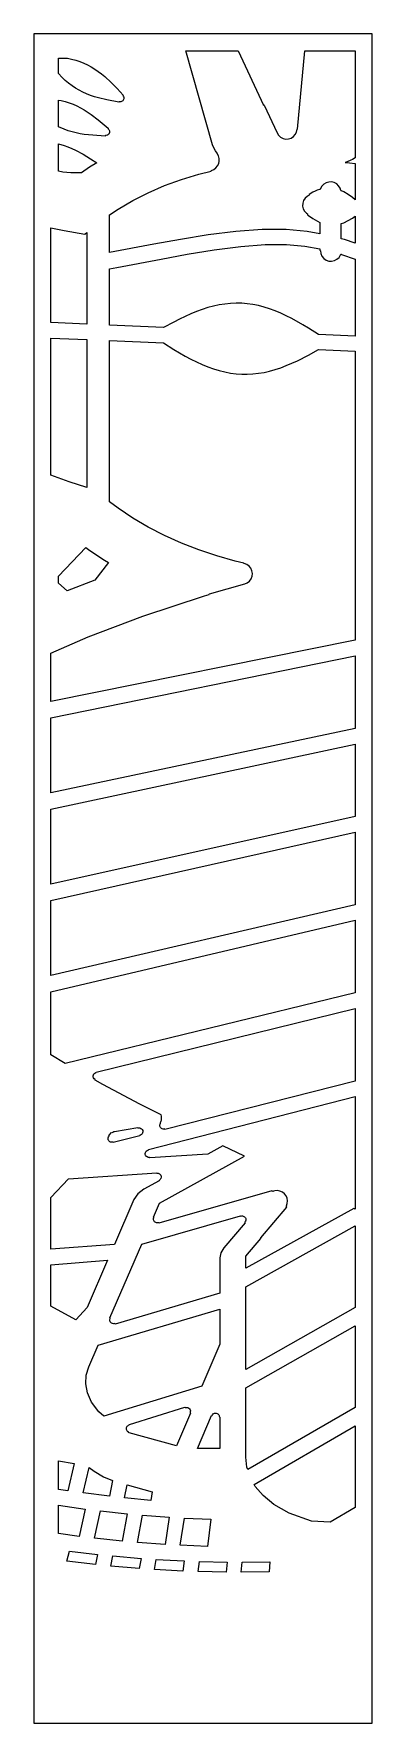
# Model space of a CAD drawing. Extents: x 0 to 400, y 0 to 2000.
import ezdxf

# ---------------------------------------------------------------- set-up
doc = ezdxf.new("R2010")
doc.units = 0
doc.layers.add('CUT', color=1, linetype='CONTINUOUS')
doc.layers.add('OUTLINE', color=7, linetype='CONTINUOUS')

msp = doc.modelspace()

# ---------------------------------------------------------------- linework, layer by layer
at = {"layer": 'CUT'}
for points in [[(324.71, 1784.89), (329.93, 1781.25), (332.54, 1779.64), (338.17, 1776.77), (338.17, 1763.29), (323.23, 1765.96), (298.31, 1768.36), (270.03, 1768.38), (238.82, 1765.96), (206.13, 1761.8), (173.31, 1756.58), (141.88, 1750.93), (89.34, 1741.02), (89.34, 1785.54), (99.55, 1792.44), (116.92, 1802.61), (135.25, 1811.88), (154.46, 1820.21), (174.44, 1827.57), (195.12, 1833.93), (209.51, 1837.55), (209.55, 1837.95), (209.87, 1838.25), (212.81, 1839.39), (215.32, 1841.18), (217.3, 1843.53), (218.65, 1846.31), (219.28, 1849.32), (219.13, 1852.39), (218.25, 1855.33), (216.56, 1858.21), (216.65, 1858.64), (216.79, 1858.78), (214.66, 1861.47), (212.62, 1865.03), (211.25, 1868.69), (179.88, 1980), (241.39, 1980), (271.5, 1915.68), (271.72, 1915.74), (271.95, 1915.7), (272.29, 1915.39), (287.67, 1882.56), (289.42, 1879.81), (291.8, 1877.63), (294.67, 1876.14), (297.81, 1875.43), (301.04, 1875.57), (304.12, 1876.53), (306.84, 1878.25), (309.04, 1880.63), (310.54, 1883.49), (311.35, 1886.9), (311.51, 1887.06), (311.9, 1887.15), (320.52, 1980), (380, 1980), (380, 1853.33), (376.79, 1851.29), (374.8, 1850.27), (370.51, 1848.52), (368, 1847.75), (373.37, 1847.28), (380, 1846.38), (380, 1803.57), (376.67, 1806.18), (371.5, 1809.82), (366.32, 1812.87), (363.62, 1814.16), (363.28, 1814.07), (362.85, 1814.29), (362.01, 1817.13), (360.35, 1819.93), (358.03, 1822.2), (355.2, 1823.79), (352.04, 1824.58), (348.79, 1824.53), (345.67, 1823.64), (342.88, 1821.96), (340.63, 1819.62), (339.04, 1816.73), (338.6, 1815.73), (338.18, 1815.55), (337.75, 1815.73), (335.14, 1814.81), (332.54, 1813.68), (329.93, 1812.39), (325.62, 1809.91), (325.69, 1809.47), (325.43, 1809.1), (323.07, 1807.53), (320.6, 1805.3), (318.82, 1802.53), (317.84, 1799.4), (317.71, 1796.11), (318.46, 1792.9), (320.01, 1790), (322.31, 1787.59), (323.47, 1786.66), (323.69, 1786.25), (323.56, 1785.81)], [(49.28, 1935.66), (45.13, 1938.43), (41.1, 1941.46), (37.18, 1944.75), (33.39, 1948.3), (29, 1952.89), (29, 1971), (39.82, 1971), (44.66, 1969.94), (49.6, 1968.6), (54.39, 1967.02), (59.04, 1965.19), (63.55, 1963.11), (67.91, 1960.79), (72.13, 1958.23), (76.22, 1955.45), (80.17, 1952.45), (84.02, 1949.26), (91.43, 1942.4), (98.57, 1935.05), (105.51, 1927.52), (105.32, 1927.14), (105.34, 1926.91), (106.11, 1925.72), (106.5, 1924.51), (106.56, 1923.67), (106.45, 1922.82), (106.19, 1922.02), (105.78, 1921.28), (105.23, 1920.63), (104.57, 1920.1), (103.82, 1919.7), (103.01, 1919.47), (102.17, 1919.38), (101.08, 1919.45), (100.87, 1919.36), (100.63, 1918.98), (86.21, 1921.75), (76.47, 1924.11), (71.71, 1925.51), (67.02, 1927.1), (62.43, 1928.88), (57.94, 1930.9), (53.55, 1933.15)], [(37.02, 1919.75), (41.74, 1918.27), (46.34, 1916.53), (50.84, 1914.53), (55.24, 1912.28), (59.54, 1909.81), (67.89, 1904.27), (75.99, 1898.09), (87.81, 1888.16), (87.7, 1887.97), (87.72, 1887.52), (88.48, 1886.69), (88.96, 1885.94), (89.28, 1885.13), (89.43, 1884.27), (89.33, 1882.96), (89.04, 1882.12), (88.59, 1881.36), (87.68, 1880.43), (86.92, 1879.97), (85.66, 1879.59), (84.55, 1879.52), (84.22, 1879.21), (84.17, 1878.99), (69.56, 1879.84), (59.66, 1880.91), (54.77, 1881.67), (49.95, 1882.63), (45.19, 1883.81), (40.49, 1885.23), (35.87, 1886.9), (29, 1889.99), (29, 1921.57), (32.19, 1920.96)], [(48.82, 1835.39), (43.91, 1835.51), (39.03, 1835.83), (34.18, 1836.37), (29, 1837.23), (29, 1869.75), (35.68, 1867.88), (40.31, 1866.22), (44.87, 1864.31), (49.38, 1862.19), (58.25, 1857.4), (66.99, 1852.05), (74.4, 1847.24), (65.97, 1842.16), (56.18, 1835.55)], [(367.18, 1756.43), (363.32, 1757.42), (363.32, 1775.3), (366.32, 1776.38), (371.5, 1778.81), (376.67, 1781.83), (380, 1784.04), (380, 1752.27)], [(35.78, 1767.03), (60.29, 1762.6), (62.76, 1764.83), (62.76, 1656.16), (20, 1658.07), (20, 1770.31)], [(265.59, 1678.2), (258.97, 1679.52), (252.35, 1680.44), (245.72, 1680.96), (239.08, 1681.08), (232.43, 1680.79), (225.78, 1680.11), (219.11, 1679.04), (212.44, 1677.59), (205.75, 1675.78), (199.06, 1673.64), (192.36, 1671.17), (185.65, 1668.42), (178.93, 1665.4), (172.2, 1662.15), (165.46, 1658.71), (153.27, 1652.11), (89.34, 1654.97), (89.34, 1721.93), (98.11, 1723.38), (150.45, 1733.36), (181.35, 1738.97), (213.26, 1744.12), (244.56, 1748.16), (273.57, 1750.48), (298.73, 1750.51), (320.41, 1748.45), (338.17, 1745.3), (338.17, 1743.69), (338.55, 1743.57), (338.76, 1743.18), (339.23, 1739.75), (340.59, 1736.66), (342.72, 1734.03), (345.49, 1732.09), (348.67, 1730.96), (352.05, 1730.73), (355.35, 1731.43), (358.35, 1733), (360.82, 1735.32), (362.58, 1738.24), (362.77, 1738.68), (363.09, 1739), (363.32, 1739.04), (363.75, 1738.86), (363.9, 1738.56), (380, 1733.28), (380, 1641.95), (336.49, 1643.9), (324.71, 1651.47), (318.17, 1655.46), (305.08, 1662.86), (298.52, 1666.2), (291.95, 1669.26), (285.37, 1672.01), (278.79, 1674.44), (272.19, 1676.5)], [(62.76, 1637.91), (62.76, 1462.89), (41.82, 1469.7), (20, 1477.43), (20, 1639.75)], [(195.12, 1388.99), (174.44, 1397.05), (154.46, 1406.04), (135.25, 1415.94), (116.92, 1426.71), (99.55, 1438.3), (89.34, 1446.03), (89.34, 1636.77), (153.27, 1634.02), (165.46, 1626.34), (178.93, 1618.47), (185.65, 1614.86), (192.36, 1611.52), (199.06, 1608.47), (205.75, 1605.74), (212.44, 1603.34), (219.11, 1601.31), (225.78, 1599.65), (232.43, 1598.38), (239.08, 1597.52), (245.72, 1597.05), (252.35, 1596.99), (258.97, 1597.33), (265.59, 1598.07), (272.19, 1599.19), (278.79, 1600.68), (285.37, 1602.52), (291.95, 1604.7), (298.52, 1607.18), (305.08, 1609.94), (311.63, 1612.96), (324.71, 1619.61), (336.49, 1626.15), (380, 1624.28), (380, 1281.98), (20, 1209.49), (20, 1266.81), (64.13, 1285.98), (128.83, 1310.56), (201.74, 1334.7), (207.27, 1336.26), (207.33, 1336.72), (207.69, 1337), (249.31, 1348.76), (252.35, 1350.07), (254.9, 1352.1), (256.84, 1354.72), (258.02, 1357.76), (258.37, 1361.01), (257.86, 1364.24), (256.53, 1367.21), (254.46, 1369.74), (251.81, 1371.65), (248.68, 1372.8), (248.36, 1373.1), (248.31, 1373.5), (238.13, 1375.83), (216.38, 1381.91)], [(72.07, 1353.18), (39.34, 1340.63), (29, 1349.53), (29, 1357.99), (61.51, 1391.84), (66.25, 1388.38), (83.62, 1376.8), (88.32, 1373.92)], [(20, 1101.32), (20, 1190.38), (380, 1263.54), (380, 1177.64)], [(380, 1073.3), (20, 993.15), (20, 1082.21), (380, 1159.2)], [(380, 968.96), (20, 884.98), (20, 974.04), (380, 1054.86)], [(37.14, 781), (20, 791.11), (20, 865.87), (380, 950.52), (380, 864.61)], [(72.49, 761.48), (72.39, 761.92), (71.18, 762.88), (70.43, 763.95), (70.02, 765.2), (70, 766.51), (70.37, 767.77), (71.09, 768.86), (72.1, 769.69), (73.48, 770.3), (73.63, 770.48), (73.68, 770.9), (380, 846.18), (380, 760.27), (155.07, 703.03), (154.82, 703.38), (154.61, 703.47), (153.59, 703.36), (152.72, 703.4), (151.87, 703.61), (151.09, 703.98), (150.4, 704.51), (149.82, 705.16), (149.38, 705.92), (149.08, 706.74), (148.97, 707.61), (149.03, 708.48), (149.26, 709.31), (149.81, 710.45), (149.71, 710.89), (149.55, 711.04), (150.16, 712.12), (150.56, 713.08), (150.85, 714.01), (151.13, 715.91), (151.07, 717.73), (150.87, 718.77), (150.45, 720.1), (125.4, 732.91), (81.72, 756.1), (72.43, 761.28)], [(298.8, 611.78), (298.59, 611.99), (298.52, 612.23), (298.55, 612.48), (299.6, 615.41), (299.88, 618.49), (299.39, 621.55), (298.16, 624.38), (296.27, 626.83), (293.83, 628.73), (291, 629.97), (287.95, 630.47), (284.87, 630.19), (283.35, 629.66), (282.68, 629.57), (282.27, 629.76), (282.16, 629.94), (281.77, 629.94), (281.49, 630.17), (147.83, 592.06), (147.74, 592.26), (147.35, 592.49), (145.83, 592.31), (144.98, 592.41), (144.15, 592.67), (143.4, 593.09), (142.74, 593.65), (142.2, 594.33), (141.81, 595.1), (141.57, 595.91), (141.5, 596.77), (141.6, 597.63), (141.91, 598.71), (141.73, 599.12), (141.54, 599.24), (148.57, 615.53), (249.13, 671.19), (223.61, 683.58), (205.6, 673.66), (137.05, 669.2), (136.86, 669.6), (136.66, 669.72), (135.15, 669.86), (133.94, 670.35), (133.24, 670.85), (132.65, 671.48), (132.02, 672.62), (131.8, 673.45), (131.75, 674.33), (132, 675.59), (132.36, 676.38), (132.87, 677.08), (133.86, 677.91), (135.29, 678.52), (135.51, 678.92), (135.49, 679.14), (380, 741.83), (380, 608.63), (378.39, 609.4), (250.77, 538.53), (250.77, 552.92), (268.46, 573.92), (268.25, 574.33), (268.39, 574.76), (298.92, 610.99), (298.71, 611.33)], [(125.41, 704.67), (126.62, 704.18), (127.32, 703.68), (128.16, 702.68), (128.67, 701.5), (128.81, 700.2), (128.56, 698.93), (127.97, 697.79), (127.38, 697.13), (126.69, 696.61), (125.35, 696.02), (125.2, 695.84), (125.15, 695.41), (93.88, 687.45), (93.63, 687.81), (93.42, 687.9), (92.37, 687.78), (91.49, 687.82), (90.65, 688.03), (89.87, 688.4), (89.18, 688.92), (88.6, 689.56), (88.14, 690.32), (87.99, 690.71), (87.74, 692), (87.79, 692.86), (88.19, 694.11), (89.04, 695.39), (89.07, 695.62), (88.88, 696.01), (91.94, 699.27), (92.33, 699.1), (92.56, 699.14), (93.4, 699.84), (94.48, 700.41), (95.28, 700.62), (123, 705.22), (123.07, 705.01), (123.43, 704.73), (124.56, 704.78)], [(146.84, 651.05), (147.66, 650.87), (148.44, 650.53), (149.45, 649.74), (150.19, 648.72), (150.6, 647.52), (150.65, 646.24), (150.34, 645.01), (149.95, 644.26), (149.42, 643.6), (148.21, 642.67), (148.11, 642.46), (148.17, 642.02), (130.23, 632.14), (122.98, 626.74), (118.42, 620.14), (95.33, 566.8), (20, 561.15), (20, 622.43), (40.8, 644.65), (145.39, 651.64), (145.58, 651.24), (145.78, 651.12)], [(250.57, 597.31), (250.72, 596.47), (250.71, 595.61), (250.38, 594.36), (249.65, 593.12), (249.63, 592.89), (249.84, 592.5), (224.56, 562.6), (221.07, 556.91), (219.88, 550.91), (219.88, 509.09), (96.33, 472.58), (96.05, 472.93), (95.84, 473), (94.3, 472.8), (93.02, 473), (91.85, 473.56), (90.9, 474.45), (90.42, 475.17), (90, 476.4), (89.96, 477.69), (90.34, 479.2), (90.29, 479.42), (89.98, 479.73), (127.75, 567.27), (244.44, 600.76), (244.53, 600.56), (244.92, 600.33), (245.97, 600.48), (246.83, 600.47), (247.68, 600.29), (248.47, 599.94), (249.18, 599.46), (249.78, 598.83), (250.25, 598.12)], [(250.77, 418.71), (250.77, 516.66), (380, 588.71), (380, 492.03)], [(20, 493.81), (20, 542.82), (87.18, 547.98), (62.96, 492.01), (49.78, 477.7)], [(76.04, 447.42), (219.88, 490.2), (219.88, 448.81), (198.74, 399.11), (82.7, 363.61), (76.9, 368.72), (68.29, 380.14), (63.33, 391.1), (61.35, 401.68), (61.97, 411.93), (65.01, 421.85)], [(250.77, 396.85), (380, 470.45), (380, 373.78), (252.94, 300.16), (251.97, 303.28), (250.77, 315.06)], [(184.67, 367.41), (184.72, 367.19), (185.03, 366.89), (168.57, 328.19), (112.84, 343.6), (111.82, 344.2), (111.9, 344.4), (111.8, 344.85), (110.93, 345.51), (110.35, 346.13), (109.9, 346.85), (109.6, 347.64), (109.45, 348.47), (109.47, 349.32), (109.65, 350.14), (109.99, 350.92), (110.46, 351.63), (111.06, 352.22), (111.77, 352.69), (112.77, 353.14), (112.97, 353.55), (112.94, 353.77), (178.68, 374), (178.94, 373.66), (179.16, 373.59), (180.66, 373.78), (181.93, 373.6), (183.11, 373.03), (184.07, 372.16), (184.73, 371.04), (185.04, 369.79), (184.97, 368.48)], [(213.63, 366.99), (214.89, 367.18), (215.76, 367.09), (216.58, 366.84), (217.68, 366.18), (218.54, 365.22), (218.95, 364.46), (219.19, 363.63), (219.33, 362.53), (219.47, 362.34), (219.88, 362.18), (219.88, 325.39), (193.46, 325.09), (210.05, 364.18), (210.49, 364.17), (210.68, 364.29), (211.24, 365.25), (212.12, 366.2), (212.83, 366.67)], [(350.26, 237.93), (328.32, 239.38), (301.8, 248.62), (283.9, 258.75), (271.03, 269.4), (261.82, 280.41), (260.55, 282.72), (380, 352.2), (380, 255.52)], [(47.81, 307.43), (40.16, 275.12), (29, 276.83), (29, 310.42)], [(82.47, 291.86), (93.13, 287.35), (89.33, 268.63), (58.22, 272.54), (65.35, 302.7), (71.14, 298.51)], [(140.05, 273.82), (138.35, 263.78), (107.34, 266.65), (110.45, 282.01)], [(29.01, 257.95), (60.76, 253.48), (53.65, 221.1), (29, 224.43)], [(78.82, 251.23), (110.49, 247.83), (104.47, 215.5), (71.74, 218.92)], [(122.49, 213.92), (128.48, 246.19), (160.02, 243.84), (155.1, 211.6)], [(177.95, 242.8), (209.34, 241.5), (205.48, 209.37), (173.04, 210.62)], [(39.12, 191.7), (41.99, 203.85), (75.39, 199.87), (72.93, 187.72)], [(91, 185.89), (93.45, 198.02), (126.74, 195.16), (124.69, 183.04)], [(176.21, 180.07), (142.69, 181.81), (144.73, 193.91), (177.86, 192.15)], [(227.44, 178.8), (194.11, 179.44), (195.75, 191.5), (228.69, 190.83)], [(278.34, 179.21), (245.23, 178.76), (246.47, 190.77), (279.19, 191.18)]]:
    msp.add_lwpolyline(points, close=True, dxfattribs=at)
at = {"layer": 'OUTLINE'}
msp.add_lwpolyline([(0, 0), (400, 0), (400, 2000), (0, 2000)], close=True, dxfattribs=at)

doc.saveas('drawing.dxf')
